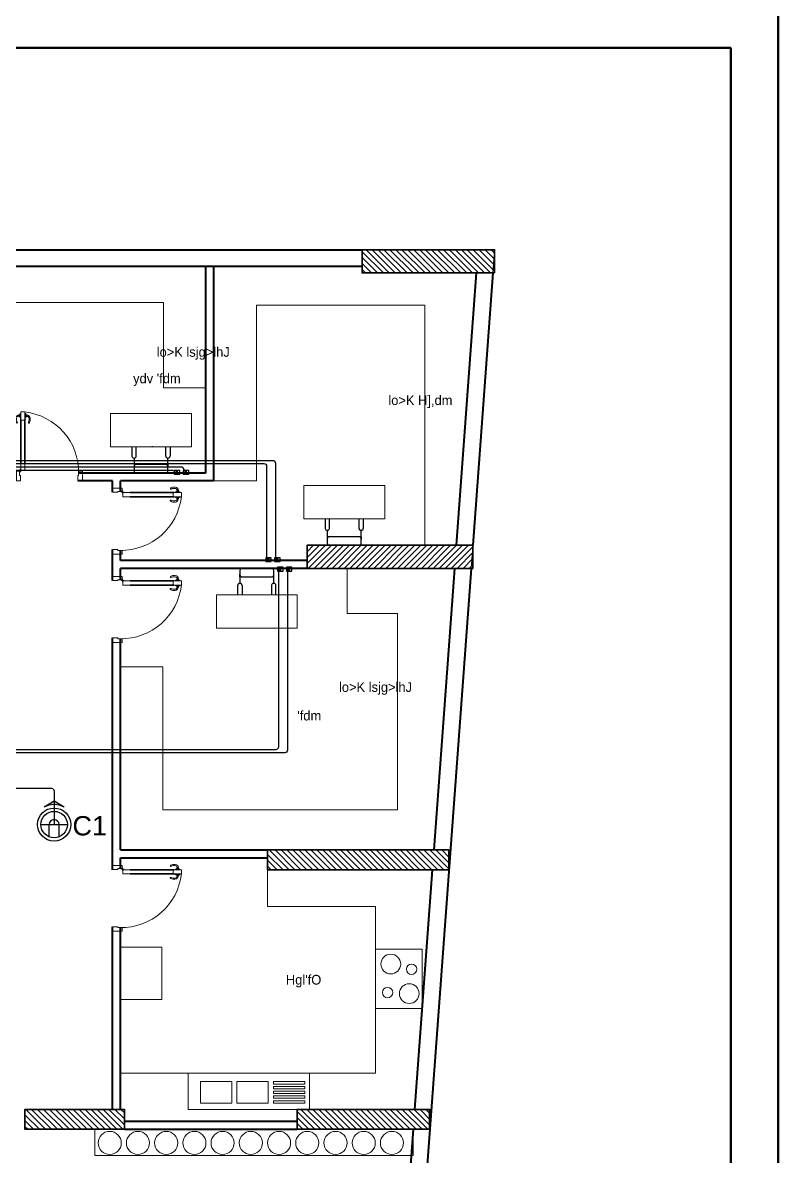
# Model space of a CAD drawing. Header units: inches. Extents: x 3955 to 4125, y 4886 to 4983.
# Drawn here: x 4056.11 to 4067.51, y 4899.14 to 4916.26 of the extents above; entities that cross this region are included whole.
import ezdxf

# ---------------------------------------------------------------- set-up
doc = ezdxf.new("R2010")
doc.units = ezdxf.units.IN
doc.header["$MEASUREMENT"] = 0
doc.linetypes.add('ACAD_ISO03W100', pattern=[30, 12, -18])
doc.layers.get('0').update_dxf_attribs({"lineweight": 35})
for name, color, linetype, lineweight in [('Column(S)', 24, 'Continuous', 35), ('DIM IN', 12, 'Continuous', 15), ('DOOR', 24, 'Continuous', 18), ('HA', 252, 'Continuous', 18), ('hatch col(S)', 45, 'Continuous', 15), ('Shop Drawing', 3, 'Continuous', 30), ('TEXT', 152, 'Continuous', 30), ('walls', 7, 'Continuous', 40)]:
    doc.layers.add(name, color=color, linetype=linetype, lineweight=lineweight)
for name, color, linetype in [('D&T', 4, 'Continuous'), ('E-CAM', 141, 'Continuous'), ('E-TEXT', 2, 'Continuous'), ('finish', 32, 'Continuous'), ('UMG-ML', 251, 'Continuous')]:
    doc.layers.add(name, color=color, linetype=linetype)
doc.styles.add('SOSA', font='sosa.shx')
doc.styles.get("Standard").update_dxf_attribs({"font": 'arial.ttf'})

# ---------------------------------------------------------------- blocks, each defined once
blk = doc.blocks.new('A$C73D03C2A')
at = {"layer": 'DOOR', "linetype": 'Continuous'}
for p, q in [((0.071, 0.813), (0.071, 0.911)), ((0.071, 0.911), (0.126, 0.911)), ((0.126, 0.813), (0.126, 0.911)), ((0.041, 0.852), (0.041, 0.871)), ((0.046, 0.852), (0.046, 0.871)), ((0.047, 0.852), (0.047, 0.872)), ((0.053, 0.872), (0.047, 0.872)), ((0.053, 0.852), (0.047, 0.852)), ((0.053, 0.852), (0.053, 0.872)), ((0.055, 0.845), (0.055, 0.879)), ((0.061, 0.879), (0.055, 0.879)), ((0.061, 0.845), (0.055, 0.845)), ((0.061, 0.835), (0.061, 0.889)), ((0.061, 0.889), (0.071, 0.889)), ((0.071, 0.835), (0.061, 0.835)), ((0.066, 0.236), (0.066, 0.812)), ((0.071, 0.817), (0.071, 0.808)), ((0.071, 0.813), (0.071, 0.236)), ((0.076, 0.813), (0.071, 0.813)), ((0.076, 0.802), (0.076, 0.813)), ((0.076, 0.802), (0.076, 0.236)), ((0.076, 0.802), (0.121, 0.802)), ((0.121, 0.802), (0.121, 0.813)), ((0.121, 0.813), (0.126, 0.813)), ((0.121, 0.802), (0.121, 0.236)), ((0.137, 0.889), (0.126, 0.889)), ((0.126, 0.835), (0.137, 0.835)), ((0.126, 0.813), (0.126, 0.236)), ((0.127, 0.817), (0.127, 0.808)), ((0.131, 0.236), (0.131, 0.812)), ((0.137, 0.835), (0.137, 0.889)), ((0.137, 0.879), (0.142, 0.879)), ((0.137, 0.845), (0.142, 0.845)), ((0.142, 0.845), (0.142, 0.879)), ((0.144, 0.872), (0.151, 0.872)), ((0.144, 0.852), (0.144, 0.872)), ((0.144, 0.852), (0.151, 0.852)), ((0.151, 0.852), (0.151, 0.872)), ((0.156, 0.872), (0.156, 0.872)), ((0.156, 0.852), (0.156, 0.872)), ((0.071, 0.236), (0.071, 0.138)), ((0.126, 0.138), (0.126, 0.236)), ((0.013, 0), (0.013, 0.131)), ((0.056, 0.131), (0.013, 0.131)), ((0.067, 0), (0.013, 0)), ((0.056, 0.131), (0.056, 0.071)), ((0.056, 0.071), (0.067, 0.071)), ((0.067, 0.071), (0.067, 0)), ((0.071, 0.138), (0.126, 0.138)), ((0.824, 0.071), (0.824, 0)), ((0.835, 0.071), (0.824, 0.071)), ((0.824, 0), (0.884, 0)), ((0.835, 0.131), (0.835, 0.071)), ((0.835, 0.131), (0.884, 0.131)), ((0.884, 0), (0.884, 0.131))]:
    blk.add_line(p, q, dxfattribs=at)
at = {"layer": 'DOOR'}
for p, q in [((0.064, 0.154), (0.064, 0.115)), ((0.013, 0.131), (0.013, 0)), ((0.013, 0.131), (0.013, 0)), ((0.013, 0.131), (0.013, 0)), ((0.044, 0.134), (0.082, 0.134)), ((0.056, 0.131), (0.071, 0.138))]:
    blk.add_line(p, q, dxfattribs=at)
at = {"layer": 'DOOR', "linetype": 'Continuous'}
blk.add_circle((0.064, 0.134), 0.00617, dxfattribs=at)
at = {"layer": 'DOOR'}
blk.add_arc((0.035, 0.116), 0.8, 358.9289, 83.4773, dxfattribs=at)
at = {"layer": 'DOOR', "linetype": 'Continuous'}
for centre, radius, start, end in [((0.105, 0.817), 0.105, 172.4946, 205.9899), ((0.046, 0.825), 0.0459, 96.2766, 172.4946), ((0.018, 0.773), 0.00773, 195.2913, 36.6885), ((0.106, 0.816), 0.0903, 171.5898, 204.9077), ((0.046, 0.825), 0.0297, 99.7089, 172.4946), ((0.044, 0.871), 0.00259, 0, 180), ((0.044, 0.852), 0.00259, 180, 0), ((0.071, 0.812), 0.00476, 90, 270), ((0.127, 0.812), 0.00476, 270, 90), ((0.153, 0.872), 0.00262, 0, 192.4511), ((0.153, 0.852), 0.00262, 167.5489, 0), ((0.151, 0.824), 0.0459, 7.5054, 83.7234), ((0.151, 0.824), 0.0297, 7.5054, 80.2911), ((0.179, 0.772), 0.00773, 143.3115, 344.7087), ((0.091, 0.815), 0.0903, 335.0923, 8.4102), ((0.092, 0.817), 0.105, 334.0101, 7.5054)]:
    blk.add_arc(centre, radius, start, end, dxfattribs=at)
blk = doc.blocks.new('A$C62E15A51')
at = {"layer": 'UMG-ML', "color": 34}
for p, q in [((0.032, 0.372), (0.032, 0.309)), ((0.511, 0.404), (0.064, 0.404)), ((0.543, 0.309), (0.543, 0.372)), ((0.029, 0.179), (0.035, 0.179)), ((0.032, 0.277), (0.032, 0.316)), ((0.032, 0.277), (0.032, 0.179)), ((0.064, 0.277), (0.511, 0.277)), ((0.546, 0.179), (0.539, 0.179)), ((0.543, 0.277), (0.543, 0.316)), ((0.543, 0.179), (0.543, 0.277)), ((0, 0.004), (0, 0.15)), ((0.064, 0.15), (0.064, 0.004)), ((0.269, 0), (0.269, 0.004)), ((0.511, 0.15), (0.511, 0.004)), ((0.574, 0.004), (0.574, 0.15))]:
    blk.add_line(p, q, dxfattribs=at)
for centre, radius, start, end in [((0.064, 0.372), 0.0319, 90.0003, 180.0003), ((0.511, 0.372), 0.0319, 0.0003, 90.0003), ((0.029, 0.15), 0.0287, 90.0003, 180.0003), ((0.064, 0.309), 0.0319, 180.0003, 270.0003), ((0.035, 0.15), 0.0287, 0.0003, 90.0003), ((0.511, 0.309), 0.0319, 270.0003, 0.0003), ((0.539, 0.15), 0.0287, 90.0003, 180.0003), ((0.546, 0.15), 0.0287, 0.0003, 90.0003)]:
    blk.add_arc(centre, radius, start, end, dxfattribs=at)
blk = doc.blocks.new('D1')
blk.add_lwpolyline([(0.339, 0), (0, 0), (0, -0.066), (0.339, -0.066)], close=True)
for centre in [(0.056, -0.033), (0.283, -0.033)]:
    blk.add_circle(centre, 0.0302)
at = {"layer": 'D&T'}
for points in [[(0.339, 0.16), (0, 0.16), (0, 0), (0.339, 0)], [(0.208, 0.109), (0.134, 0.109), (0.134, 0.062), (0.208, 0.062)]]:
    blk.add_lwpolyline(points, close=True, dxfattribs=at)
blk = doc.blocks.new('CAM3')
h = blk.add_hatch(color=43)
h.dxf.hatch_style = 1
edge = h.paths.add_edge_path()
edge.add_arc((0, 0), 303, 239.9683, 300.0317)
edge.add_line((152, -262), (0, -356))
edge.add_line((0, -356), (-152, -262))
for p, q in [((-75, 185), (-75, 0)), ((75, 185), (75, 0)), ((200, 0), (-200, 0))]:
    blk.add_line(p, q)
blk.add_lwpolyline([(-152, -262, 0.268246), (152, -262)], format="xyb")
blk.add_lwpolyline([(-152, -262), (0, -356), (152, -262)])
blk.add_circle((0, 0), 250)
at = {"color": 43}
blk.add_circle((0, 0), 200, dxfattribs=at)
blk.add_arc((0, 0), 75, 180, 0)
blk = doc.blocks.new('A$C7FB02DE5')
at = {"layer": 'hatch col(S)', "ltscale": 2.5}
h = blk.add_hatch(dxfattribs=at)
h.set_pattern_fill('ANSI31', color=256, scale=0.02, angle=-270)
h.set_pattern_definition([(135, (-286.402176, -639.13129), (-0.0449012806, -0.0449012806), [])])
h.paths.add_polyline_path([(46.784, 0.001), (46.784, -0.349), (48.784, -0.349), (48.784, 0.001)])
h = blk.add_hatch(dxfattribs=at)
h.set_pattern_fill('ANSI31', color=256, scale=0.02, angle=-360)
h.set_pattern_definition([(45, (-149.99072, 298.16815), (-0.044901281, 0.044901281), [])])
h.paths.add_polyline_path([(45.956, -4.459), (45.956, -4.809), (48.451, -4.809), (48.456, -4.65), (48.456, -4.459)])
h = blk.add_hatch(dxfattribs=at)
h.set_pattern_fill('ANSI31', color=256, scale=0.02, angle=-270)
h.set_pattern_definition([(135, (-287.32674, -648.191114), (-0.0449012806, -0.0449012806), [])])
h.paths.add_polyline_path([(45.36, -9.059), (45.36, -9.359), (48.094, -9.359), (48.094, -9.059)])
h = blk.add_hatch(dxfattribs=at)
h.set_pattern_fill('ANSI31', color=256, scale=0.02, angle=-270)
h.set_pattern_definition([(135, (-291.98804, -652.1098), (-0.0449012806, -0.0449012806), [])])
h.paths.add_polyline_path([(41.698, -12.978), (41.698, -13.278), (43.198, -13.278), (43.198, -12.978)])
h = blk.add_hatch(dxfattribs=at)
h.set_pattern_fill('ANSI31', color=256, scale=0.02, angle=-270)
h.set_pattern_definition([(135, (-287.38193, -652.112395), (-0.0449012806, -0.0449012806), [])])
h.paths.add_polyline_path([(45.804, -13.277), (47.804, -13.277), (47.804, -12.977), (45.804, -12.977)])
at = {"layer": 'Column(S)', "ltscale": 2.5}
for points in [[(48.784, -0.349), (48.784, 0.001), (46.784, 0.001), (46.784, -0.349)], [(48.456, -4.809), (48.456, -4.459), (45.956, -4.459), (45.956, -4.809)], [(48.094, -9.359), (48.094, -9.059), (45.36, -9.059), (45.36, -9.359)], [(43.198, -13.278), (43.198, -12.978), (41.698, -12.978), (41.698, -13.278)], [(47.804, -13.277), (47.804, -12.977), (45.804, -12.977), (45.804, -13.277)]]:
    blk.add_lwpolyline(points, close=True, dxfattribs=at)
at = {"layer": 'DIM IN', "ltscale": 2.5}
for p, q in [((45.192, -3.489), (45.192, -0.833)), ((45.192, -0.833), (47.73, -0.833)), ((47.73, -0.833), (47.73, -4.459)), ((44.541, -3.489), (45.192, -3.489)), ((46.562, -4.809), (46.562, -5.49)), ((46.562, -5.49), (47.318, -5.49)), ((47.318, -5.49), (47.318, -8.452)), ((43.778, -6.293), (43.138, -6.293)), ((43.778, -8.452), (43.778, -6.293)), ((47.318, -8.452), (43.778, -8.452)), ((45.36, -9.359), (45.36, -9.915)), ((45.36, -9.915), (46.989, -9.915)), ((46.989, -9.915), (46.989, -12.43)), ((46.989, -12.43), (43.138, -12.43))]:
    blk.add_line(p, q, dxfattribs=at)
for points in [[(43.789, -0.796), (41.418, -0.796), (41.418, -0.248), (44.421, -0.248), (44.421, -0.796)], [(43.789, -0.796), (43.789, -2.082), (44.421, -2.082), (44.421, -0.248), (43.789, -0.248)]]:
    blk.add_lwpolyline(points, dxfattribs=at)
at = {"layer": 'DIM IN', "ltscale": 2.5, "elevation": 0}
for points in [[(42.991, -2.469), (44.21, -2.469), (44.21, -2.972), (42.991, -2.972)], [(45.907, -3.559), (47.126, -3.559), (47.126, -4.062), (45.907, -4.062)], [(45.806, -5.709), (44.587, -5.709), (44.587, -5.206), (45.806, -5.206)], [(44.345, -12.558), (44.818, -12.558), (44.818, -12.884), (44.345, -12.884)], [(44.896, -12.558), (45.368, -12.558), (45.368, -12.884), (44.896, -12.884)], [(45.446, -12.558), (45.919, -12.558), (45.919, -12.594), (45.446, -12.594)], [(45.446, -12.63), (45.919, -12.63), (45.919, -12.666), (45.446, -12.666)], [(45.446, -12.702), (45.919, -12.702), (45.919, -12.738), (45.446, -12.738)], [(45.446, -12.774), (45.919, -12.774), (45.919, -12.81), (45.446, -12.81)], [(45.446, -12.846), (45.919, -12.846), (45.919, -12.882), (45.446, -12.882)]]:
    blk.add_lwpolyline(points, close=True, dxfattribs=at)
at = {"layer": 'DIM IN', "ltscale": 2.5}
for points in [[(43.138, -10.528), (43.763, -10.528), (43.763, -11.318), (43.138, -11.318)], [(46.989, -10.556), (47.689, -10.556), (47.689, -11.454), (46.989, -11.454)], [(44.163, -12.43), (45.99, -12.43), (45.99, -12.977), (44.163, -12.977)], [(47.554, -13.277), (42.755, -13.277), (42.755, -13.674), (47.554, -13.674)]]:
    blk.add_lwpolyline(points, close=True, dxfattribs=at)
for centre, radius in [((47.218, -10.783, 0), 0.149), ((47.531, -10.862, 0), 0.0783), ((47.496, -11.229, 0), 0.149), ((47.169, -11.213, 0), 0.0783), ((42.977, -13.483, 0), 0.174), ((43.403, -13.483, 0), 0.174), ((43.829, -13.483, 0), 0.174), ((44.255, -13.483, 0), 0.174), ((44.68, -13.483, 0), 0.174), ((45.106, -13.483, 0), 0.174), ((45.532, -13.483, 0), 0.174), ((45.958, -13.483, 0), 0.174), ((46.384, -13.483, 0), 0.174), ((46.81, -13.483, 0), 0.174), ((47.235, -13.483, 0), 0.174)]:
    blk.add_circle(centre, radius, dxfattribs=at)
at = {"layer": 'HA', "linetype": 'ACAD_ISO03W100'}
for points in [[(34.298, 0.002), (48.784, 0.002), (48.429, -4.809)], [(48.094, -9.359), (47.458, -17.978), (41.698, -17.713)]]:
    blk.add_lwpolyline(points, dxfattribs=at)
at = {"layer": 'Shop Drawing'}
for points in [[(32.625, -3.179), (45.438, -3.179, -0.414214), (45.478, -3.219), (45.478, -4.697)], [(32.625, -3.225), (45.304, -3.225, -0.414214), (45.344, -3.265), (45.344, -4.697)], [(44.099, -3.378), (44.099, -3.319, 0.414214), (44.059, -3.279), (32.625, -3.279)], [(32.625, -3.326), (43.924, -3.326, -0.414214), (43.964, -3.366), (43.964, -3.378)], [(45.522, -4.801), (45.522, -7.507, -0.414214), (45.482, -7.547), (32.619, -7.547)], [(45.657, -4.801), (45.657, -7.554, -0.414214), (45.617, -7.594), (32.619, -7.594)]]:
    blk.add_lwpolyline(points, format="xyb", dxfattribs=at)
at = {"layer": 'Shop Drawing', "color": 1}
blk.add_lwpolyline([(32.619, -8.129), (42.098, -8.129, -0.414214), (42.138, -8.169), (42.138, -8.677)], format="xyb", dxfattribs=at)
at = {"layer": 'walls', "ltscale": 2.5}
for p, q in [((0, 0.002), (46.784, 0.001)), ((41.418, -0.248), (46.784, -0.248)), ((44.421, -0.248), (44.421, -3.369)), ((44.541, -0.248), (44.541, -3.489)), ((48.508, -0.349), (48.204, -4.459)), ((48.758, -0.349), (48.455, -4.459)), ((44.421, -3.369), (42.509, -3.369)), ((43.018, -3.489), (42.497, -3.489)), ((43.018, -3.66), (43.018, -3.489)), ((44.541, -3.489), (43.138, -3.489)), ((43.138, -3.648), (43.138, -3.489)), ((43.018, -4.689), (43.018, -4.526)), ((43.138, -4.689), (43.138, -4.538)), ((43.018, -4.994), (43.018, -4.689)), ((45.956, -4.689), (43.138, -4.689)), ((43.018, -4.964), (43.018, -4.809)), ((43.138, -4.981), (43.138, -4.809)), ((43.138, -4.952), (43.138, -4.809)), ((45.956, -4.809), (43.138, -4.809)), ((48.429, -4.809), (47.458, -17.979)), ((48.179, -4.809), (47.865, -9.059)), ((43.018, -9.359), (43.018, -5.859)), ((43.138, -9.059), (43.138, -5.872)), ((43.018, -9.354), (43.018, -9.033)), ((43.138, -9.059), (45.36, -9.059)), ((43.138, -9.179), (45.36, -9.179)), ((43.138, -9.342), (43.138, -9.179)), ((47.843, -9.359), (47.576, -12.977)), ((43.018, -12.978), (43.018, -10.22)), ((43.138, -12.978), (43.138, -10.232)), ((43.198, -13.157), (45.804, -13.157)), ((43.198, -13.277), (45.804, -13.277)), ((47.554, -13.277), (47.23, -17.668))]:
    blk.add_line(p, q, dxfattribs=at)
at = {"layer": 'D&T', "xscale": 0.25, "yscale": 0.25, "zscale": 0.25}
for p in [(43.95, -3.369), (44.085, -3.369), (45.33, -4.689), (45.464, -4.689)]:
    blk.add_blockref('D1', p, dxfattribs=at)
at = {"layer": 'D&T', "xscale": 0.25, "yscale": 0.25, "zscale": 0.25, "rotation": 180}
for p in [(45.593, -4.809), (45.727, -4.809)]:
    blk.add_blockref('D1', p, dxfattribs=at)
at = {"layer": 'DOOR', "ltscale": 2.5, "xscale": 1.143151522551666, "yscale": 1.143151522551666, "zscale": 1.143151522551666}
blk.add_blockref('A$C73D03C2A', (41.554, -3.489), dxfattribs=at)
at = {"layer": 'DOOR', "ltscale": 2.5, "xscale": 1.143151522551666, "yscale": 1.143151522551666, "zscale": 1.143151522551666, "rotation": 270}
for p in [(43.017, -3.583), (43.017, -4.917), (43.017, -9.278)]:
    blk.add_blockref('A$C73D03C2A', p, dxfattribs=at)
at = {"layer": 'E-CAM', "xscale": 0.001, "yscale": 0.001, "zscale": 0.001, "rotation": 180}
blk.add_blockref('CAM3', (42.138, -8.677, 0), dxfattribs=at)
at = {"layer": 'finish', "ltscale": 2.5}
for p, rotation in [((43.887, -2.965), 179.999656520036), ((46.803, -4.055), 179.999656520036), ((44.909, -5.214), 359.9996565200361)]:
    blk.add_blockref('A$C62E15A51', p, dxfattribs=dict(at, rotation=rotation))
at = {"layer": 'D&T', "char_height": 0.00885, "attachment_point": 1}
for s, insert in [('D', (44.039, -3.341, 0)), ('T', (44.173, -3.344, 0)), ('D', (45.418, -4.663, 0)), ('T', (45.555, -4.665, 0))]:
    blk.add_mtext_dynamic_manual_height_columns(s, width=0.08091, gutter_width=12.5, heights=[0], dxfattribs=dict(at, insert=insert))
at = {"layer": 'D&T', "char_height": 0.00885, "attachment_point": 1, "rotation": 180}
for s, insert in [('T', (45.502, -4.834, 0)), ('D', (45.639, -4.836, 0))]:
    blk.add_mtext_dynamic_manual_height_columns(s, width=0.08091, gutter_width=12.5, heights=[0], dxfattribs=dict(at, insert=insert))
at = {"layer": 'E-TEXT', "insert": (42.415, -8.549, 0), "char_height": 0.292, "attachment_point": 1}
blk.add_mtext_dynamic_manual_height_columns('C1', width=5.32008, gutter_width=12.5, heights=[0], dxfattribs=at)
at = {"layer": 'TEXT', "linetype": 'Continuous', "ltscale": 0.09, "style": 'SOSA'}
for s, height, p in [('lo>K lsjg>lhJ ', 0.14542, (43.686, -1.614, 0)), ("ydv 'fdm", 0.1454, (43.33, -2.014, 0)), ('lo>K H],dm', 0.1454, (47.181, -2.343, 0)), ('lo>K lsjg>lhJ ', 0.14542, (46.436, -6.674, 0)), ("'fdm", 0.1454, (45.807, -7.105, 0)), ("Hgl'fO", 0.1454, (45.635, -11.092, 0))]:
    blk.add_text(s, height=height, dxfattribs=at).set_placement(p)

msp = doc.modelspace()

# ---------------------------------------------------------------- linework, layer by layer
at = {"color": 9, "lineweight": 50, "true_color": 0xd19cc7}
msp.add_lwpolyline([(4067.51, 4983.147), (3955.211, 4983.147), (3955.211, 4886.441), (4067.51, 4886.441)], close=True, dxfattribs=at)
at = {"color": 1, "lineweight": 50}
msp.add_lwpolyline([(4066.795, 4915.877), (4012.12, 4915.877), (4012.12, 4887.226), (4066.795, 4887.226)], close=True, dxfattribs=at)

# ---------------------------------------------------------------- block references
msp.add_blockref('A$C7FB02DE5', (4014.446, 4912.829))

doc.saveas('drawing.dxf')
